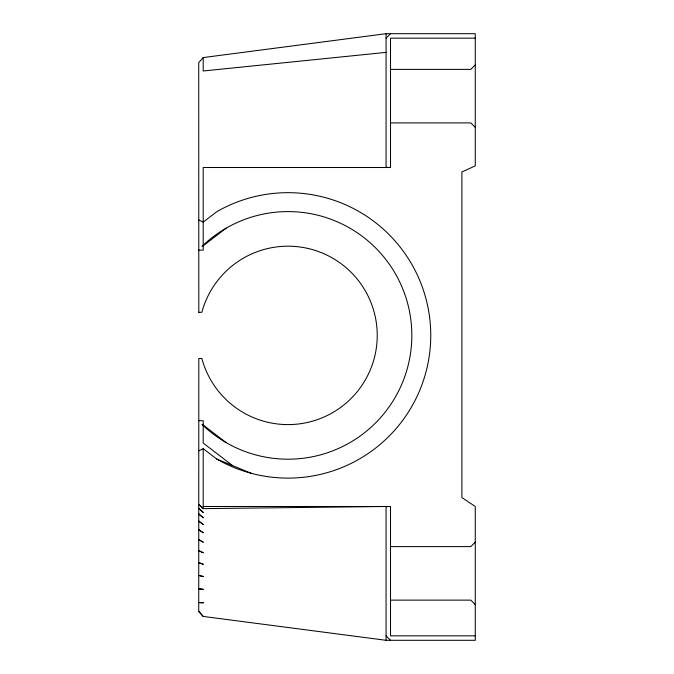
<?xml version="1.0" encoding="UTF-8"?>
<svg xmlns="http://www.w3.org/2000/svg" width="674" height="674" viewBox="0 0 674 674"><rect width="100%" height="100%" fill="white"/><g stroke="black" fill="none" stroke-linecap="round" stroke-linejoin="round"><path stroke-width="1.01" d="M198.805 312.306L198.729 62.657L203.194 57.576L386.067 33.7L475.271 33.7L475.271 165.888L461.892 171.946L461.892 497.572L475.271 506.494L475.271 640.3L386.067 640.3L203.194 616.424L198.729 611.343L198.805 358.484L201.863 358.484A89.204 89.204 0 0 0 339.191 408.469A89.204 89.204 0 0 0 339.191 262.321A89.204 89.204 0 0 0 201.863 312.306L198.771 312.306M203.194 616.424L198.729 611.343M475.271 64.881L470.814 69.38L390.524 69.38M475.271 542.107L470.814 546.606L390.524 546.606M386.067 38.157L390.524 33.7M203.211 245.766L226.127 228.183M198.729 450.864L203.194 448.665L216.666 459.002L251.09 473.258M386.067 52.378L203.194 70.989L203.194 57.576M386.067 506.654L390.524 506.494L390.524 635.843L475.271 635.843M475.271 38.157L390.524 38.157L390.524 167.506L203.194 167.506L203.211 250.113L198.754 250.113M390.524 122.904L470.814 122.904L475.271 127.403M203.194 506.494L390.524 506.494M390.524 600.13L470.814 600.13L475.271 604.629M198.754 420.677L203.211 420.677L203.194 443.045L232.581 465.599M386.067 167.346L390.524 167.506M198.729 219.926L203.194 222.125L216.666 211.788A142.728 142.728 0 0 1 430.753 335.391A142.728 142.728 0 0 1 216.666 459.002M203.211 425.024L226.127 442.607M386.067 635.843L390.524 640.3M386.067 33.7L386.067 167.506M386.067 640.3L386.067 506.494L203.194 508.643L198.729 504.346L203.194 508.659L203.194 448.665M201.964 246.406A123.797 123.797 0 0 1 376.058 248.344A123.797 123.797 0 0 1 376.058 422.446A123.797 123.797 0 0 1 201.964 424.384M203.194 602.581L203.194 603.011L198.729 602.539L203.194 602.581M203.194 589.354L198.729 588.798L203.194 589.354M203.194 576.506L198.729 575.419L203.194 576.506M203.194 564.239L198.729 562.63L203.194 564.239M203.194 552.731L198.729 550.624L203.194 552.731M203.194 542.174L198.729 539.588L203.194 542.174M203.194 532.721L198.729 529.697L203.194 532.721M203.194 524.524L198.729 521.112L203.194 524.524M203.194 517.716L198.729 513.95L203.194 517.716M203.194 512.392L198.729 508.339L203.194 512.392"/></g></svg>
